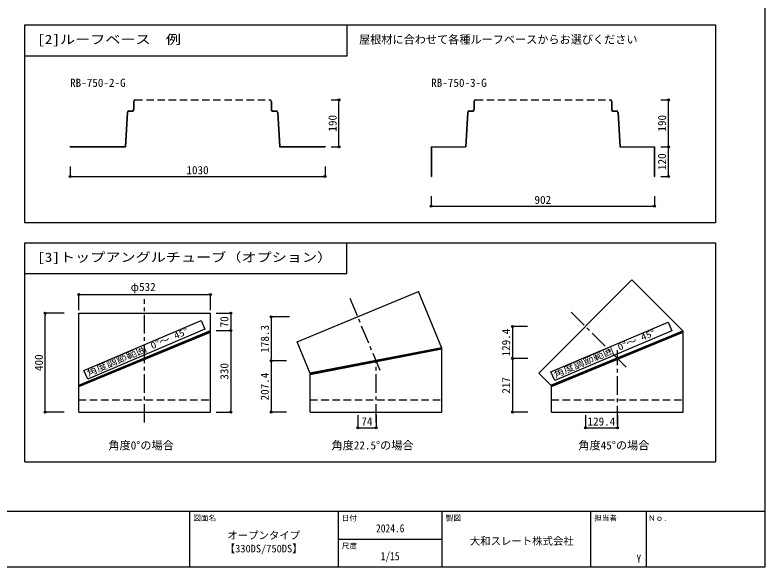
# Model space of a CAD drawing. Units: millimetres, scale not verified, with parts at other scales. Extents: x -3056 to 2944, y -2123 to 2078.
# Drawn here: x -86 to 2944, y -2122 to 108 of the extents above; entities that cross this region are included whole.
import ezdxf
from ezdxf.enums import TextEntityAlignment as Align

# ---------------------------------------------------------------- set-up
doc = ezdxf.new("R2010")
doc.units = ezdxf.units.MM
doc.header["$LTSCALE"] = 15
doc.linetypes.add('CHAIN1', pattern=[8, 5, -1, 1, -1])
doc.linetypes.add('DASHED2', pattern=[3, 2, -1])
for name, color, linetype in [('8-0', 7, 'Continuous'), ('F-7', 7, 'Continuous'), ('F-8', 7, 'Continuous'), ('F-F', 7, 'Continuous')]:
    doc.layers.add(name, color=color, linetype=linetype)
doc.styles.add('ＭＳ ゴシック', font='')
doc.styles.get('ＭＳ ゴシック').set_extended_font_data('MS Gothic')

msp = doc.modelspace()

# ---------------------------------------------------------------- linework, layer by layer
at = {"layer": '8-0'}
for p, q in [((-3056.25, -1897.5), (2943.75, -1897.5)), ((618.68, -1897.5), (618.68, -2122.5)), ((1218.68, -1897.5), (1218.68, -2122.5)), ((1638.68, -1897.5), (1638.68, -2122.5)), ((2238.68, -1897.5), (2238.68, -2122.5)), ((2463.68, -1897.5), (2463.68, -2122.5)), ((1218.68, -2010), (1638.68, -2010))]:
    msp.add_line(p, q, dxfattribs=at)
msp.add_lwpolyline([(-3056.25, -2122.5), (2943.75, -2122.5), (2943.75, 2077.5), (-3056.25, 2077.5)], close=True, dxfattribs=at)
at = {"layer": 'F-7'}
for p, q in [((2029.86, -1339.3), (2406.4, -962.76)), ((2613.75, -1170.11), (2406.4, -962.76)), ((1053.08, -1213.09), (1544.19, -1009.67)), ((1638.74, -1237.93), (1544.19, -1009.67)), ((171.25, -1497.07), (171.25, -1097.07)), ((171.25, -1097.07), (703.25, -1097.07)), ((703.25, -1497.07), (703.25, -1097.07)), ((192.38, -1328.27), (665.29, -1127.01)), ((665.29, -1127.01), (680.33, -1162.34)), ((2552.05, -1132.99), (2567.09, -1168.32)), ((171.25, -1387.44), (703.25, -1167.07)), ((171.25, -1390.68), (703.25, -1170.32)), ((171.25, -1393.93), (703.25, -1173.57)), ((680.33, -1162.34), (207.42, -1363.61)), ((2078.95, -1388.39), (2611.45, -1167.82)), ((2081.25, -1393.93), (2613.75, -1173.36)), ((2567.09, -1168.32), (2094.18, -1369.59)), ((2613.75, -1497.07), (2613.75, -1170.11)), ((1106.25, -1341.44), (1053.09, -1213.09)), ((1105.08, -1338.61), (1637.58, -1235.1)), ((1106.25, -1341.44), (1638.74, -1237.93)), ((1106.25, -1344.5), (1638.75, -1240.99)), ((1638.75, -1497.07), (1638.75, -1237.93)), ((207.42, -1363.61), (192.38, -1328.27)), ((1106.25, -1497.07), (1106.25, -1341.44)), ((2081.25, -1390.68), (2029.86, -1339.3)), ((171.25, -1497.07), (703.25, -1497.07)), ((1106.25, -1497.07), (1638.75, -1497.07)), ((2081.25, -1497.07), (2613.75, -1497.07))]:
    msp.add_line(p, q, dxfattribs=at)
at = {"layer": 'F-7', "linetype": 'CHAIN1'}
for p, q in [((437.5, -1539.07), (437.5, -1041.07)), ((1388.9, -1329.27), (1266.59, -1034.01)), ((2382.79, -1315.69), (2160.54, -1093.43)), ((2347.5, -1547.07), (2347.5, -1247.16)), ((1372.5, -1539.07), (1372.5, -1288.01))]:
    msp.add_line(p, q, dxfattribs=at)
at = {"layer": 'F-7', "linetype": 'DASHED2'}
for p, q in [((171.25, -1447.07), (703.25, -1447.07)), ((1106.25, -1447.07), (1638.75, -1447.07)), ((2081.25, -1447.07), (2613.75, -1447.07))]:
    msp.add_line(p, q, dxfattribs=at)
at = {"layer": 'F-7'}
for points in [[(2094.18, -1369.59), (2079.14, -1334.26), (2552.05, -1132.99)], [(2081.25, -1497.07), (2081.25, -1390.68), (2613.75, -1170.11)]]:
    msp.add_lwpolyline(points, dxfattribs=at)
at = {"layer": 'F-8'}
for p, q in [((1191.25, -234.75), (1222.76, -234.75)), ((1222.58, -234.75), (1222.58, -242.75)), ((2522.45, -234.75), (2553.96, -234.75)), ((2553.78, -234.75), (2553.78, -242.75)), ((1222.58, -416.95), (1222.58, -242.75)), ((2553.78, -416.95), (2553.78, -242.75)), ((1222.58, -424.95), (1222.58, -416.95)), ((2553.78, -424.95), (2553.78, -416.95)), ((1191.25, -424.95), (1222.76, -424.95)), ((2522.45, -424.95), (2553.96, -424.95)), ((2522.45, -424.95), (2553.96, -424.95)), ((2553.78, -424.95), (2553.78, -432.95)), ((2553.78, -536.95), (2553.78, -432.95)), ((136.25, -504.16), (136.25, -545.29)), ((1166.25, -504.16), (1166.25, -545.29)), ((136.25, -545.11), (144.25, -545.11)), ((144.25, -545.11), (1158.25, -545.11)), ((1166.25, -545.11), (1158.25, -545.11)), ((2522.45, -544.95), (2553.96, -544.95)), ((2553.78, -544.95), (2553.78, -536.95)), ((1595.05, -624.16), (1595.05, -665.29)), ((2497.45, -624.16), (2497.45, -665.29)), ((1595.05, -665.11), (1603.05, -665.11)), ((1603.05, -665.11), (2489.45, -665.11)), ((2497.45, -665.11), (2489.45, -665.11)), ((-46.25, -812.5), (2743.75, -812.5)), ((-46.25, -1697.5), (-46.25, -812.5)), ((1253.75, -938.5), (1253.75, -812.5)), ((2743.75, -812.5), (2743.75, -1697.5)), ((1253.75, -938.5), (-46.25, -938.5)), ((171.25, -1084.69), (171.25, -1021.8)), ((171.25, -1021.98), (179.25, -1021.98)), ((179.25, -1021.98), (695.25, -1021.98)), ((703.25, -1021.98), (695.25, -1021.98)), ((703.25, -1084.69), (703.25, -1021.8)), ((112.89, -1097.07), (35.72, -1097.07)), ((35.9, -1097.07), (35.9, -1105.07)), ((35.9, -1489.07), (35.9, -1105.07)), ((726.56, -1097.07), (785.53, -1097.07)), ((785.35, -1097.07), (785.35, -1105.07)), ((785.35, -1105.07), (785.35, -1159.07)), ((1023.04, -1111.35), (948.51, -1111.35)), ((948.69, -1111.35), (948.69, -1119.35)), ((948.69, -1119.35), (948.69, -1281.69)), ((1984.33, -1150.97), (1923.51, -1150.97)), ((1923.69, -1150.97), (1923.69, -1158.97)), ((726.56, -1167.07), (785.53, -1167.07)), ((726.62, -1167.07), (785.53, -1167.07)), ((785.35, -1167.07), (785.35, -1159.07)), ((785.35, -1167.07), (785.35, -1175.07)), ((785.35, -1175.07), (785.35, -1489.07)), ((1923.69, -1158.97), (1923.69, -1272.4)), ((1923.69, -1280.4), (1923.69, -1272.4)), ((1010.13, -1289.69), (948.45, -1289.69)), ((1010.13, -1289.69), (948.51, -1289.69)), ((948.63, -1289.69), (948.63, -1297.69)), ((948.63, -1297.69), (948.63, -1489.07)), ((948.69, -1289.69), (948.69, -1281.69)), ((1985.13, -1280.4), (1923.45, -1280.4)), ((1985.13, -1280.4), (1923.51, -1280.4)), ((1923.63, -1280.4), (1923.63, -1288.4)), ((1923.63, -1288.4), (1923.63, -1489.07)), ((112.89, -1497.07), (35.72, -1497.07)), ((35.9, -1497.07), (35.9, -1489.07)), ((726.56, -1497.07), (785.53, -1497.07)), ((785.35, -1497.07), (785.35, -1489.07)), ((1010.13, -1497.07), (948.45, -1497.07)), ((948.63, -1497.07), (948.63, -1489.07)), ((1298.63, -1509.25), (1298.63, -1560.83)), ((1372.5, -1509.25), (1372.5, -1560.83)), ((1985.13, -1497.07), (1923.45, -1497.07)), ((1923.63, -1497.07), (1923.63, -1489.07)), ((2218.13, -1509.25), (2218.13, -1560.83)), ((2347.5, -1509.25), (2347.5, -1560.83)), ((1298.63, -1560.65), (1306.63, -1560.65)), ((1306.63, -1560.65), (1364.5, -1560.65)), ((1372.5, -1560.65), (1364.5, -1560.65)), ((2218.13, -1560.65), (2226.13, -1560.65)), ((2226.13, -1560.65), (2339.5, -1560.65)), ((2347.5, -1560.65), (2339.5, -1560.65)), ((-46.25, -1697.5), (2743.75, -1697.5))]:
    msp.add_line(p, q, dxfattribs=at)
msp.add_lwpolyline([(-46.25, 67.5), (2743.75, 67.5), (2743.75, -732.5), (-46.25, -732.5)], close=True, dxfattribs=at)
msp.add_lwpolyline([(1253.75, 67.5), (1253.75, -58.5), (-46.25, -58.5)], dxfattribs=at)
for centre in [(1222.58, -234.75), (2553.78, -234.75), (1222.58, -424.95), (2553.78, -424.95), (2553.78, -424.95), (136.25, -545.11), (1166.25, -545.11), (2553.78, -544.95), (1595.05, -665.11), (2497.45, -665.11), (171.25, -1021.98), (703.25, -1021.98), (35.9, -1097.07), (785.35, -1097.07), (948.69, -1111.35), (1923.69, -1150.97), (785.35, -1167.07), (785.35, -1167.07), (948.63, -1289.69), (948.69, -1289.69), (1923.63, -1280.4), (1923.69, -1280.4), (35.9, -1497.07), (785.35, -1497.07), (948.63, -1497.07), (1923.63, -1497.07), (1298.63, -1560.65), (1372.5, -1560.65), (2218.13, -1560.65), (2347.5, -1560.65)]:
    msp.add_circle(centre, 4, dxfattribs=at)
at = {"layer": 'F-F'}
for p, q in [((392.5, -241.75), (392.5, -273.65)), ((394.1, -241.75), (394.1, -273.65)), ((399.5, -234.75), (399.5, -236.35)), ((943, -234.75), (943, -236.35)), ((948.4, -241.75), (948.4, -273.65)), ((950, -241.75), (950, -273.65)), ((1767.5, -241.75), (1767.5, -273.65)), ((1769.1, -241.75), (1769.1, -273.65)), ((1774.5, -234.75), (1774.5, -236.35)), ((2318, -234.75), (2318, -236.35)), ((2323.4, -241.75), (2323.4, -273.65)), ((2325, -241.75), (2325, -273.65)), ((366.88, -286.26), (359.18, -424.35)), ((368.48, -286.35), (360.75, -424.95)), ((373.87, -279.65), (386.5, -279.65)), ((373.87, -281.25), (386.5, -281.25)), ((956, -279.65), (968.63, -279.65)), ((956, -281.25), (968.63, -281.25)), ((1741.88, -286.26), (1734.15, -424.95)), ((1743.48, -286.35), (1735.71, -425.75)), ((1748.87, -279.65), (1761.5, -279.65)), ((1748.87, -281.25), (1761.5, -281.25)), ((2331, -279.65), (2343.63, -279.65)), ((2331, -281.25), (2343.63, -281.25)), ((2350.62, -286.26), (2358.35, -424.95)), ((136.25, -423.35), (161.25, -423.35)), ((136.25, -424.95), (136.25, -423.35)), ((136.85, -423.95), (161.25, -423.95)), ((136.85, -424.35), (136.85, -423.95)), ((161.25, -423.35), (161.25, -423.95)), ((136.25, -424.95), (360.75, -424.95)), ((136.85, -424.35), (359.18, -424.35)), ((1595.05, -424.95), (1595.05, -544.95)), ((1595.05, -424.95), (1734.15, -424.95)), ((1595.85, -425.75), (1595.85, -544.95)), ((1595.85, -425.75), (1735.71, -425.75)), ((2358.35, -424.95), (2497.45, -424.95)), ((2496.65, -425.75), (2496.65, -544.95)), ((2497.45, -424.95), (2497.45, -544.95)), ((1595.05, -544.95), (1595.85, -544.95)), ((2496.65, -544.95), (2497.45, -544.95))]:
    msp.add_line(p, q, dxfattribs=at)
at = {"layer": 'F-F', "linetype": 'DASHED2'}
for p, q in [((399.5, -234.75), (943, -234.75)), ((1774.5, -234.75), (2318, -234.75))]:
    msp.add_line(p, q, dxfattribs=at)
at = {"layer": 'F-F'}
for points in [[(974.02, -286.35), (981.75, -424.95), (1166.25, -424.95)], [(975.62, -286.26), (983.32, -424.35), (1166.25, -424.35), (1166.25, -424.95)], [(2349.02, -286.35), (2356.79, -425.75), (2496.65, -425.75)]]:
    msp.add_lwpolyline(points, dxfattribs=at)
for centre, radius, start, end in [((399.5, -241.75), 7, 90, 180), ((399.5, -241.75), 5.4, 90, 180), ((943, -241.75), 7, 0, 90), ((943, -241.75), 5.4, 0, 90), ((1774.5, -241.75), 7, 90, 180), ((1774.5, -241.75), 5.4, 90, 180), ((2318, -241.75), 7, 0, 90), ((2318, -241.75), 5.4, 0, 90), ((373.87, -286.65), 7, 90, 176.80924), ((373.87, -286.65), 5.4, 90, 176.80924), ((386.5, -273.65), 6, 270, 0), ((386.5, -273.65), 7.6, 270, 0), ((956, -273.65), 7.6, 180, 270), ((956, -273.65), 6, 180, 270), ((968.63, -286.65), 7, 3.19076, 90), ((968.63, -286.65), 5.4, 3.19076, 90), ((1748.87, -286.65), 7, 90, 176.80924), ((1748.87, -286.65), 5.4, 90, 176.80924), ((1761.5, -273.65), 7.6, 270, 0), ((1761.5, -273.65), 6, 270, 0), ((2331, -273.65), 7.6, 180, 270), ((2331, -273.65), 6, 180, 270), ((2343.63, -286.65), 7, 3.19076, 90), ((2343.63, -286.65), 5.4, 3.19076, 90)]:
    msp.add_arc(centre, radius, start, end, dxfattribs=at)

# ---------------------------------------------------------------- texts
at = {"layer": '8-0', "style": 'ＭＳ ゴシック'}
for s, height, p in [('図面名', 21.99, (633.68, -1942.5)), ('日付', 21.99, (1233.68, -1942.5)), ('製図', 21.99, (1653.68, -1942.5)), ('担当者', 21.99, (2253.68, -1942.45)), ('Ｎｏ.', 21.99, (2471.18, -1942.5)), ('オープンタイプ', 30.79, (771.68, -2019.24)), ('大和スレート株式会社', 30.79, (1751.18, -2042.2)), ('【330DS/750DS】', 30.79, (761.18, -2072.76)), ('尺度', 21.99, (1233.68, -2055))]:
    msp.add_text(s, height=height, dxfattribs=at).set_placement(p, align=Align.BOTTOM_LEFT)
at = {"layer": '8-0', "style": 'ＭＳ ゴシック', "width": 0.85}
for s, p in [('2024.6', (1372.43, -1992.66)), ('1/15', (1391.18, -2105)), ('Y', (2424.31, -2115))]:
    msp.add_text(s, height=32.99, dxfattribs=at).set_placement(p, align=Align.BOTTOM_LEFT)
at = {"layer": 'F-7', "style": 'ＭＳ ゴシック', "width": 1.2}
for p in [(213.26, -1359.82), (2100.01, -1365.8)]:
    msp.add_text('角度調節範囲 0°～ 45°', height=26.39, rotation=23.055, dxfattribs=at).set_placement(p, align=Align.BOTTOM_LEFT)
at = {"layer": 'F-8', "style": 'ＭＳ ゴシック', "width": 1.2}
for s, p in [('[2]ルーフベース\u3000例', (3.75, -20.97)), ('[3]トップアングルチューブ（オプション）', (3.75, -900.97))]:
    msp.add_text(s, height=37.34, dxfattribs=at).set_placement(p, align=Align.BOTTOM_LEFT)
at = {"layer": 'F-8', "style": 'ＭＳ ゴシック'}
for s, p in [('屋根材に合わせて各種ルーフベースからお選びください', (1303.75, -18)), ('RB-750-2-G', (136.25, -192.71)), ('RB-750-3-G', (1595.05, -192.71)), ('1030', (606.25, -545.52)), ('902', (2012.5, -665.52)), ('φ532', (381, -1017.51)), ('74', (1313.07, -1561.06)), ('129.4', (2226.57, -1561.06)), ('角度0°の場合', (291.25, -1657.5)), ('角度22.5°の場合', (1192.5, -1657.5)), ('角度45°の場合', (2190, -1657.5))]:
    msp.add_text(s, height=32.99, dxfattribs=at).set_placement(p, align=Align.BOTTOM_LEFT)
for s, p in [('190', (1222.99, -363.6)), ('190', (2554.19, -363.6)), ('120', (2554.19, -518.7)), ('70', (785.76, -1154.57)), ('178.3', (949.1, -1256.77)), ('129.4', (1924.1, -1271.93)), ('400', (36.31, -1330.82)), ('330', (785.76, -1365.82)), ('207.4', (949.04, -1449.63)), ('217', (1924.04, -1422.49))]:
    msp.add_text(s, height=32.99, rotation=90, dxfattribs=at).set_placement(p, align=Align.BOTTOM_LEFT)

doc.saveas('drawing.dxf')
